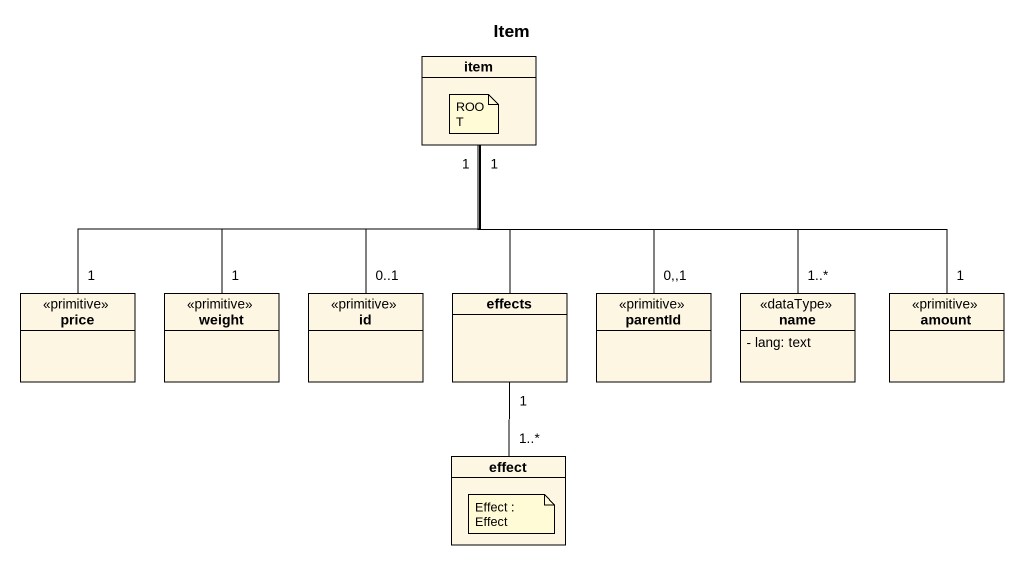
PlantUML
@startuml
title Item
hide circle
hide empty members
skinparam classAttributeIconSize 0
class item
class price <<primitive>>
class weight <<primitive>>
class id <<primitive>>
class effects
class parentId <<primitive>>
class name <<dataType>> {
  - lang: text
}
class amount <<primitive>>
class effect
item -left- "1" price
item "1" -- "1" weight
item "1" -- "0..1" id
item -- effects
item -- "0,,1" parentId
item -- "1..*" name
item -right- "1" amount
effects "1" -- "1..*" effect
note as N1
  ROOT
end note
note as N2
  Effect : Effect
end note
@enduml
